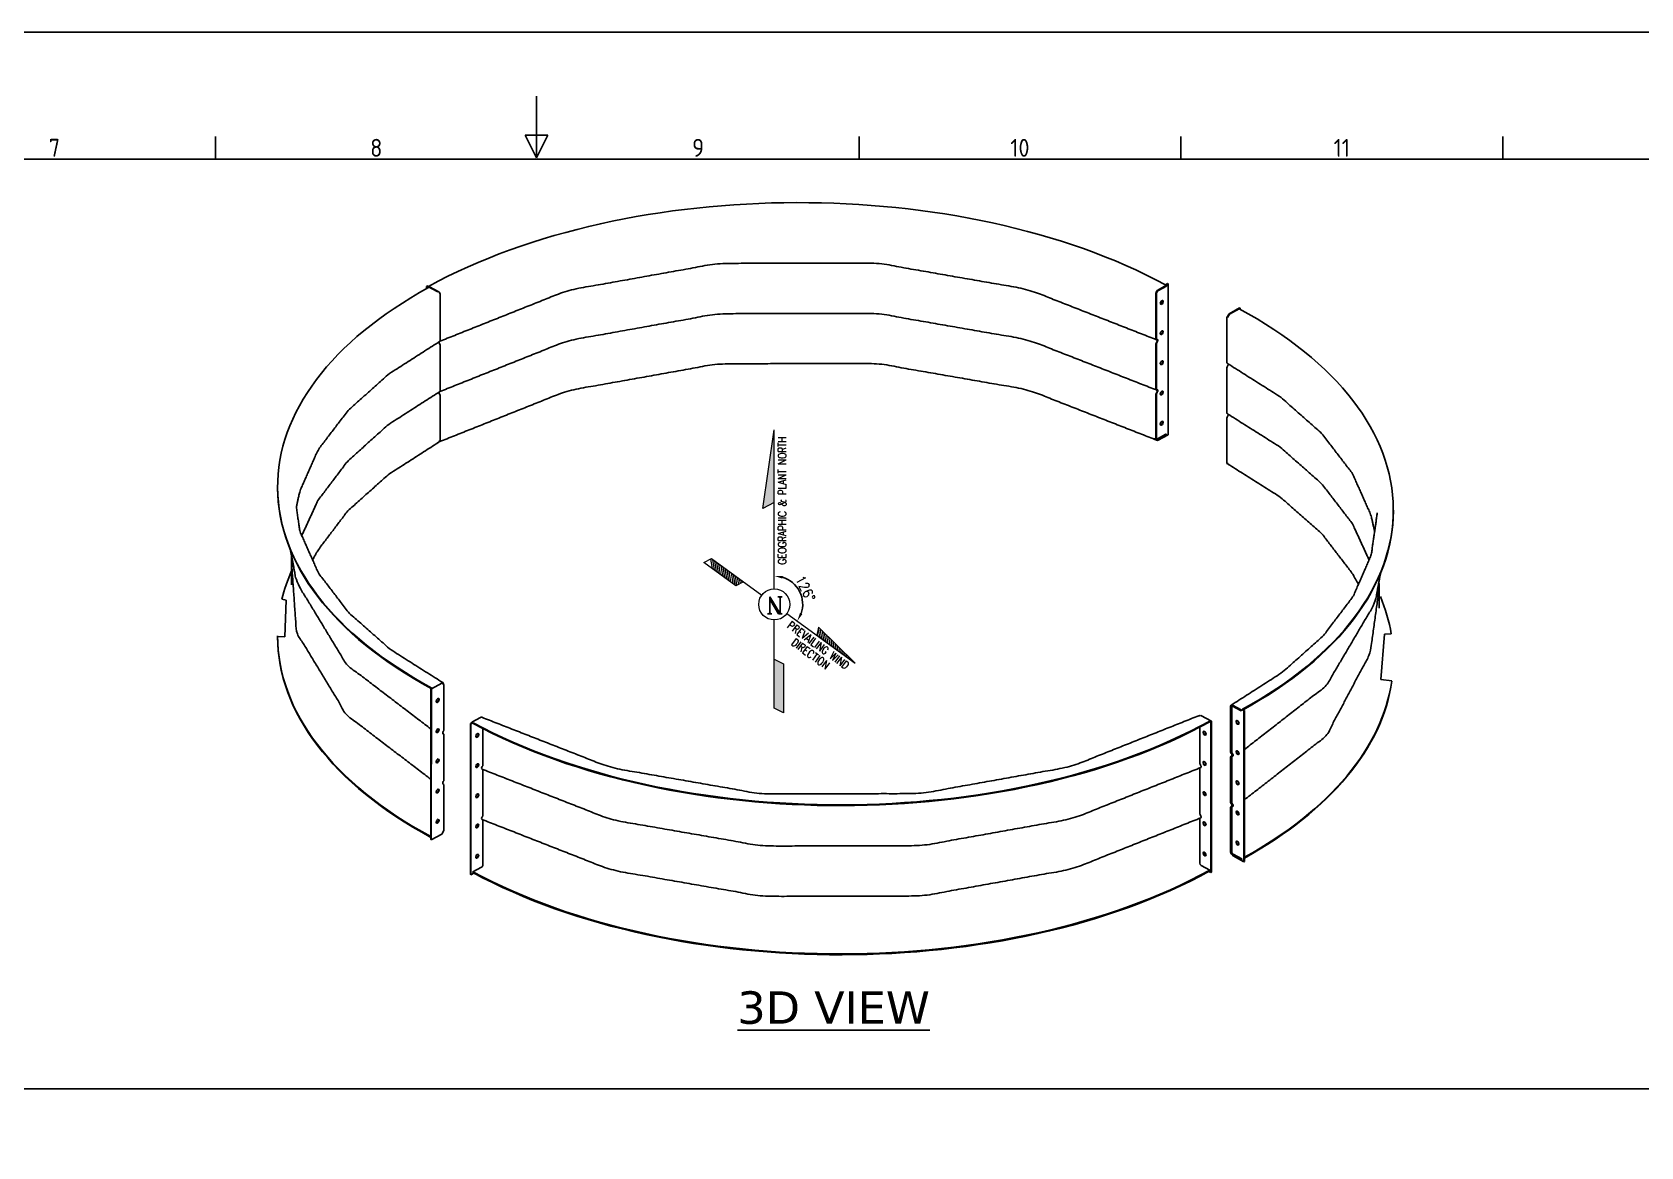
# Model space of a CAD drawing. Header units: inches. Extents: x 98758 to 118468, y 66787 to 119708.
# Drawn here: x 105490 to 109952, y 74148 to 77241 of the extents above; entities that cross this region are included whole.
import ezdxf
from ezdxf.enums import TextEntityAlignment as Align

# ---------------------------------------------------------------- set-up
doc = ezdxf.new("R2010")
doc.units = ezdxf.units.IN
doc.header["$MEASUREMENT"] = 0
for name, color, linetype in [('Border', 7, 'Continuous'), ('CADRE', 5, 'Continuous'), ('PV-772E5', 7, 'Continuous')]:
    doc.layers.add(name, color=color, linetype=linetype)
doc.styles.add('ISO Proportional', font='isocp.shx')
doc.styles.add('ROMANS', font='ROMANS.shx', dxfattribs={"width": 0.9})
doc.styles.add('ROMANT', font='romant', dxfattribs={"height": 400})
doc.styles.add('style1', font='verdana.ttf')
doc.dimstyles.new('4', dxfattribs={"dimtxt": 70, "dimasz": 60, "dimexe": 3, "dimexo": 5, "dimgap": 12, "dimtad": 1, "dimdec": 0, "dimdsep": 46, "dimtxsty": 'ROMANS', "dimcen": 2.5, "dimclrd": 6, "dimclre": 6, "dimclrt": 2, "dimadec": 0, "dimazin": 0, "dimtfac": 1, "dimtdec": 0, "dimtmove": 0, "dimatfit": 3, "dimfxl": 1, "dimarcsym": 0})

# ---------------------------------------------------------------- blocks, each defined once
blk = doc.blocks.new('KADR')
at = {"layer": 'CADRE', "color": 2}
for p, q in [((231953, 8141.6), (231953, 8408.4)), ((230560.4, 8136.1), (230560.4, 8233.3)), ((231953, 8141.6), (231904.4, 8238.9)), ((231904.4, 8238.9), (232001.7, 8238.9)), ((232001.7, 8238.9), (231953, 8141.6)), ((233351.2, 8136.1), (233351.2, 8233.3)), ((234746.5, 8136.1), (234746.5, 8233.3)), ((236141.9, 8136.1), (236141.9, 8233.3))]:
    blk.add_line(p, q, dxfattribs=at)
at = {"layer": 'CADRE', "color": 1}
blk.add_lwpolyline([(220145.5, -7651), (243248.6, -7651), (243248.6, 8686.2), (220145.5, 8686.2)], close=True, dxfattribs=at)
at = {"layer": 'CADRE'}
blk.add_lwpolyline([(220695.6, -7100.9), (242698.5, -7100.9), (242698.5, 8136.1), (220695.6, 8136.1)], close=True, dxfattribs=at)
at = {"layer": 'CADRE', "color": 2, "style": 'ISO Proportional'}
for s, height, p in [('7', 77.8, (229862.7, 8184.7)), ('8', 77.8, (231258.1, 8184.7)), ('9', 77.8, (232653.5, 8184.7)), ('10', 77.79, (234048.8, 8184.7)), ('11', 77.79, (235444.2, 8184.7))]:
    blk.add_text(s, height=height, dxfattribs=at).set_placement(p, align=Align.MIDDLE)
blk = doc.blocks.new('*D39')
at = {"color": 6, "lineweight": -2, "transparency": 16777216}
blk.add_arc((95947, 101747), 204, 340.9364, 73.0668, dxfattribs=at)
at = {"color": 6, "transparency": 16777216}
for points in [[(96005, 101932), (96008, 101952), (95947, 101951)], [(96148, 101676), (96131, 101685), (96112, 101627)]]:
    blk.add_solid(points, dxfattribs=at)
at = {"layer": 'Defpoints', "color": 0, "transparency": 16777216}
for p in [(95947, 103003), (95947, 101859), (96149, 101768), (96037, 101681), (96529, 101324)]:
    blk.add_point(p, dxfattribs=at)
at = {"color": 2, "transparency": 16777216, "insert": (96170, 101861), "char_height": 70, "attachment_point": 5, "rotation": 297.0016, "style": 'ROMANS'}
blk.add_mtext('126°', dxfattribs=at)
blk = doc.blocks.new('RGER')
at = {"layer": 'Border'}
for points in [[(95946.8, 103003), (95863.6, 102435.4), (95947.1, 102479.5)], [(96013.6, 101318.5), (95946.8, 101353.6), (95946.8, 101001.2), (96013.6, 100966.1)]]:
    blk.add_hatch(color=1, dxfattribs=at).paths.add_polyline_path(points)
at = {"layer": 'Border', "color": 1, "linetype": 'Continuous', "lineweight": 0}
for p, q in [((95863.6, 102435.4), (95946.8, 103003)), ((95946.6, 102479.5), (95863.1, 102435.4)), ((95946.8, 101353.6), (96013.6, 101318.5)), ((96013.6, 101318.5), (96013.6, 100966.1)), ((96013.6, 100966.1), (95946.8, 101001.2))]:
    blk.add_line(p, q, dxfattribs=at)
at = {"layer": 'Border', "color": 3, "linetype": 'Continuous', "lineweight": 0}
for p, q in [((95946.8, 101858.6), (95946.8, 103003)), ((95439.1, 102048.7), (95493.9, 102075.8)), ((95439.1, 102048.7), (95493.9, 102075.8)), ((95670.1, 101881), (95439.1, 102048.7)), ((95670.1, 101881), (95439.1, 102048.7)), ((95488.3, 102073), (95499, 102005.2)), ((95493.9, 102075.8), (95856.4, 101812.6)), ((95493.9, 102075.8), (95724.9, 101908)), ((95501.9, 102070), (95513.9, 101994.5)), ((95516.8, 102059.2), (95528.7, 101983.7)), ((95531.7, 102048.4), (95543.6, 101972.9)), ((95546.5, 102037.6), (95558.4, 101962.1)), ((95561.4, 102026.8), (95573.3, 101951.3)), ((95576.2, 102016), (95588.2, 101940.5)), ((95591.1, 102005.2), (95603, 101929.7)), ((95606, 101994.4), (95617.9, 101918.9)), ((95620.8, 101983.6), (95632.8, 101908.1)), ((95635.7, 101972.8), (95647.6, 101897.3)), ((95650.6, 101962), (95662.5, 101886.5)), ((95665.4, 101951.2), (95676, 101883.9)), ((95680.3, 101940.4), (95688.3, 101890)), ((95695.1, 101929.6), (95700.5, 101896)), ((95710, 101918.8), (95712.7, 101902)), ((95724.9, 101908), (95670.1, 101881)), ((95724.9, 101908), (95670.1, 101881)), ((95946.8, 101001.2), (95946.8, 101634.8)), ((96037.3, 101681.1), (96529.3, 101323.7)), ((96263.5, 101583.6), (96251.6, 101525.4)), ((96261.3, 101572.1), (96270.9, 101511.3)), ((96263.5, 101583.6), (96529.2, 101323.7)), ((96529.2, 101323.7), (96263.5, 101583.6)), ((96274.3, 101573.1), (96285.7, 101500.5)), ((96252.1, 101524.9), (96529.2, 101323.7)), ((96254, 101534.8), (96256, 101522.1)), ((96289.8, 101557.9), (96300.6, 101489.7)), ((96305.4, 101542.6), (96315.4, 101478.9)), ((96320.9, 101527.4), (96330.3, 101468.1)), ((96336.5, 101512.2), (96345.2, 101457.3)), ((96352.1, 101497), (96360, 101446.5)), ((96367.6, 101481.8), (96374.9, 101435.8)), ((96383.2, 101466.5), (96389.7, 101425)), ((96398.7, 101451.3), (96404.6, 101414.2)), ((95946.8, 101353.6), (96013.6, 101318.5)), ((96414.3, 101436.1), (96419.5, 101403.4)), ((96429.9, 101420.9), (96434.3, 101392.6)), ((96445.4, 101405.6), (96449.2, 101381.8)), ((96461, 101390.4), (96464.1, 101371)), ((96476.6, 101375.2), (96478.9, 101360.2)), ((96492.1, 101360), (96493.8, 101349.4)), ((96507.7, 101344.8), (96508.6, 101338.6)), ((96013.6, 101318.5), (96013.6, 100966.1)), ((96523.2, 101329.5), (96523.5, 101327.8)), ((96013.6, 100966.1), (95946.8, 101001.2))]:
    blk.add_line(p, q, dxfattribs=at)
blk.add_ellipse((95946.8, 101746.8), major_axis=(-79.1, -79.1), ratio=1, start_param=3.9269908, end_param=10.2101761, dxfattribs=at)
at = {"layer": 'Border', "color": 2, "style": 'ROMANS', "width": 0.8}
for s, height, rotation, p in [('GEOGRAPHIC & PLANT NORTH', 57.811, 90, (96003.9, 102494.2)), ('PREVAILING WIND', 57.811, 324, (96262.6, 101452.5)), ('DIRECTION', 57.81, 324, (96206.7, 101391.6))]:
    blk.add_text(s, height=height, rotation=rotation, dxfattribs=at).set_placement(p, align=Align.MIDDLE)
at = {"layer": 'Border', "color": 3, "linetype": 'Continuous', "lineweight": 0, "style": 'ROMANT'}
blk.add_text('N', height=123.2, rotation=180.03323, dxfattribs=at).set_placement((96014.3, 101801.7))
dim = blk.add_angular_dim_2l(base=(96149.5, 101768.1), line1=((95946.8, 101858.6), (95946.8, 103003)), line2=((96037.3, 101681.1), (96529.3, 101323.7)), dimstyle='4')
dim.commit()
dim.dimension.update_dxf_attribs({"geometry": '*D39', "text_midpoint": (96170.3, 101860.6)})

msp = doc.modelspace()

# ---------------------------------------------------------------- linework, layer by layer
for p, q in [((108811.4, 76458.9, 0), (108837.8, 76473.4, 0)), ((106194.2, 75665, 0), (106182.6, 75667.8, 0)), ((106190, 75563.5, 0), (106194.2, 75665, 0)), ((106170.3, 75564.3, 0), (106190, 75563.5, 0)), ((109231.1, 75444.4), (109241.1, 75570.8)), ((109241.1, 75570.8), (109259.9, 75571.5, 0)), ((109261.6, 75440.7, 0), (109231.1, 75444.4))]:
    msp.add_line(p, q)
at = {"color": 2}
msp.add_line((110596.8, 74309), (99685.4, 74309), dxfattribs=at)
at = {"layer": 'PV-772E5', "extrusion": (0.000213078, 0.83933, 0.543622)}
for p, q in [((106586.4, 76537.3, 0), (106584.9, 76536.5, 0)), ((106586.4, 76537.3, 0), (106589.3, 76535.7, 0)), ((108636.5, 76538.6, 0), (108612.6, 76525.5, 0)), ((108639.4, 76543.4, 0), (108633.5, 76540.2, 0)), ((108640.9, 76542.6, 0), (108635, 76539.4, 0)), ((108636.5, 76536.4, 0), (108636.5, 76538.6, 0)), ((108639.4, 76543.4, 0), (108640.9, 76542.6, 0)), ((108640.8, 76123.8, 0), (108640.9, 76542.6, 0)), ((106583.4, 76535.7, 0), (106584.9, 76536.5, 0)), ((106583.4, 76535.7, 0), (106589.3, 76532.5, 0)), ((106583.4, 76529.2, 0), (106583.4, 76535.7, 0)), ((106584.9, 76536.5, 0), (106590.8, 76533.3, 0)), ((106584.9, 76536.5, 0), (106614.5, 76520.5, 0)), ((106592.2, 76534.1, 0), (106616.3, 76521.1, 0)), ((106616, 76521.3, 0), (106614.5, 76520.5, 0)), ((106616.4, 76521.1, 0), (106616, 76521.3, 0)), ((106616, 76521.3, 0), (106616, 76521.2, 0)), ((106621.8, 76511.7, 0), (106621.7, 76385.8, 0)), ((106621.8, 76511.3, 0), (106621.8, 76511.7, 0)), ((106621.8, 76511.4, 0), (106621.8, 76511.3, 0)), ((106621.8, 76511.3, 0), (106621.8, 76511.3, 0)), ((108607.2, 76516.1, 0), (108607.2, 76390.2, 0)), ((108609, 76391.3, 0), (108609.1, 76517.2, 0)), ((108612.6, 76523.3, 0), (108636.5, 76536.4, 0)), ((108804.2, 76449.7, 0), (108804.1, 76324.2, 0)), ((108809.9, 76459.7, 0), (108804.2, 76449.7, 0)), ((108805.7, 76448.9, 0), (108804.2, 76449.7, 0)), ((108811.4, 76458.9, 0), (108805.7, 76448.9, 0)), ((108839.3, 76475.8, 0), (108809.9, 76459.7, 0)), ((108811.4, 76458.9, 0), (108809.9, 76459.7, 0)), ((108840.8, 76475, 0), (108837.8, 76473.4, 0)), ((108840.8, 76475, 0), (108839.3, 76475.8, 0)), ((108840.8, 76471.8, 0), (108840.8, 76475, 0)), ((106620.6, 76383.4, 0), (106620.6, 76383.3, 0)), ((106621.7, 76371.3, 0), (106621.7, 76246.2, 0)), ((108607.2, 76375.7, 0), (108607.1, 76250.6, 0)), ((108609, 76251.7, 0), (108609, 76376.7, 0)), ((108806.8, 76320.9, 0), (108805.3, 76321.7, 0)), ((108804.1, 76309.7, 0), (108804.1, 76184.6, 0)), ((106620.6, 76243.8, 0), (106620.6, 76243.7, 0)), ((106621.7, 76231.7, 0), (106621.7, 76108.6, 0)), ((108607.1, 76236.1, 0), (108607.1, 76113, 0)), ((108609, 76114, 0), (108609, 76237.1, 0)), ((108806.7, 76181.3, 0), (108805.3, 76182.1, 0)), ((108804.1, 76170.1, 0), (108804.1, 76044.6, 0)), ((106613, 76100.9, 0), (106612.9, 76100.9, 0)), ((106613, 76100.9, 0), (106614.4, 76101.7, 0)), ((106613.8, 76101.4, 0), (106613, 76100.9, 0)), ((106615.9, 76102.5, 0), (106614.4, 76101.7, 0)), ((106615.4, 76102.3, 0), (106614.4, 76101.7, 0)), ((106615.4, 76102.3, 0), (106614.4, 76101.7, 0)), ((106616.9, 76103.2, 0), (106615.9, 76102.5, 0)), ((106618.8, 76104.6, 0), (106618, 76104.1, 0)), ((106618.8, 76106.7, 0), (106618.8, 76104.6, 0)), ((106618.8, 76104.6, 0), (106620.2, 76105.4, 0)), ((106620.2, 76105.4, 0), (106619.5, 76104.9, 0)), ((106620.2, 76105.4, 0), (106619.5, 76104.9, 0)), ((106620.2, 76107.7, 0), (106620.2, 76105.4, 0)), ((106620.2, 76107.7, 0), (106620.2, 76105.4, 0)), ((106621.7, 76106.2, 0), (106620.2, 76105.4, 0)), ((106621.7, 76106.2, 0), (106620.9, 76105.7, 0)), ((106620.9, 76105.7, 0), (106620.9, 76105.7, 0)), ((106621.7, 76108.6, 0), (106621.7, 76106.2, 0)), ((108604.2, 76114.3, 0), (108604.2, 76112.2, 0)), ((108604.2, 76112.2, 0), (108604.9, 76111.7, 0)), ((108604.2, 76112.2, 0), (108605.6, 76111.4, 0)), ((108605.6, 76113.6, 0), (108605.6, 76111.4, 0)), ((108605.6, 76111.4, 0), (108606.4, 76110.9, 0)), ((108608.6, 76109.4, 0), (108609.9, 76108.5, 0)), ((108609.4, 76109, 0), (108611.4, 76107.7, 0)), ((108609.9, 76108.5, 0), (108611.4, 76107.7, 0)), ((108611, 76112.5, 0), (108634.9, 76125.6, 0)), ((108611.4, 76107.7, 0), (108640.8, 76123.8, 0)), ((108636.4, 76124.8, 0), (108612.5, 76111.8, 0)), ((108612.5, 76109.5, 0), (108636.4, 76122.6, 0)), ((108636.4, 76122.6, 0), (108636.4, 76124.8, 0)), ((108805.5, 76046.2, 0), (108805.5, 76043.8, 0)), ((108804.1, 76044.6, 0), (108806.5, 76043, 0)), ((108805.5, 76043.8, 0), (108804.1, 76044.6, 0)), ((108805.5, 76043.8, 0), (108806.3, 76043.3, 0)), ((108808.5, 76041.7, 0), (108809.8, 76040.9, 0)), ((108811.3, 76040.1, 0), (108809.8, 76040.9, 0)), ((108810, 76040.9, 0), (108811.3, 76040.1, 0)), ((108811.3, 76040.1, 0), (108811.4, 76040.2, 0)), ((106170.5, 75977.2, 0), (106170.5, 75979.5, 0)), ((109265.7, 75912.9, 0), (109265.7, 75915.1, 0)), ((106209.3, 75707.5, 0), (106209.3, 75786.1, 0)), ((109226.7, 75643.2, 0), (109226.8, 75710.8, 0)), ((106170.3, 75563.5, 0), (106170.3, 75565.7, 0)), ((106595.4, 75419.6, 0), (106598.3, 75421.2, 0)), ((106596.9, 75418.8, 0), (106626.3, 75434.9, 0)), ((106625.1, 75435.9, 0), (106624.8, 75435.7, 0)), ((106624.8, 75435.7, 0), (106626.3, 75434.9, 0)), ((106626.3, 75434.9, 0), (106632, 75431.2, 0)), ((106630.5, 75432.2, 0), (106630.5, 75432.4, 0)), ((106632, 75431.2, 0), (106632, 75305.7, 0)), ((106595.3, 75000.8, 0), (106595.4, 75419.6, 0)), ((106595.4, 75419.6, 0), (106596.9, 75418.8, 0)), ((106596.8, 75000, 0), (106596.9, 75418.8, 0)), ((106709.6, 75326.6, 0), (106733.5, 75339.7, 0)), ((108729.7, 75344.1, 0), (108730.1, 75343.9, 0)), ((108730.1, 75343.9, 0), (108731.6, 75344.8, 0)), ((108761.2, 75328.8, 0), (108731.6, 75344.8, 0)), ((108814.4, 75370, 0), (108814.4, 75244.1, 0)), ((108816.3, 75243.1, 0), (108816.3, 75369, 0)), ((108817.7, 75369.8, 0), (108817.7, 75243.8, 0)), ((108843.9, 75360.5, 0), (108819.8, 75373.5, 0)), ((108819.8, 75371.3, 0), (108843.9, 75358.3, 0)), ((108843.9, 75358.3, 0), (108843.9, 75360.5, 0)), ((108851.3, 75358.1, 0), (108845.4, 75361.3, 0)), ((108845.4, 75361.3, 0), (108845.4, 75359.1, 0)), ((108852.7, 75358.9, 0), (108846.8, 75362.1, 0)), ((108851.2, 74939.3, 0), (108851.3, 75358.1, 0)), ((108852.7, 75358.9, 0), (108851.3, 75358.1, 0)), ((108852.6, 74940.1, 0), (108852.7, 75358.9, 0)), ((106629.3, 75294.5, 0), (106630.8, 75293.7, 0)), ((106632, 75291.2, 0), (106631.9, 75166.1, 0)), ((106705.1, 74903.8, 0), (106705.2, 75322.6, 0)), ((106705.2, 75322.6, 0), (106711.1, 75325.8, 0)), ((106706.7, 75321.8, 0), (106705.2, 75322.6, 0)), ((106706.6, 74903, 0), (106706.7, 75321.8, 0)), ((106706.7, 75321.8, 0), (106712.5, 75325, 0)), ((106709.6, 75325, 0), (106709.6, 75326.6, 0)), ((106712.5, 75325, 0), (106712.5, 75322.8, 0)), ((106739.9, 75308.4, 0), (106739.9, 75207.7, 0)), ((108729.1, 75212.1, 0), (108729.1, 75312.6, 0)), ((108756.8, 75327.3, 0), (108756.8, 75329.6, 0)), ((108759.7, 75328, 0), (108756.8, 75329.6, 0)), ((108759.6, 74909.2, 0), (108759.7, 75328, 0)), ((108759.7, 75328, 0), (108761.2, 75328.8, 0)), ((108761.1, 74910, 0), (108761.2, 75328.8, 0)), ((108814.4, 75229.6, 0), (108814.3, 75104.5, 0)), ((108816.2, 75103.5, 0), (108816.3, 75228.5, 0)), ((108817.7, 75229.3, 0), (108817.7, 75104.2, 0)), ((106629.3, 75154.9, 0), (106630.8, 75154.1, 0)), ((106739.9, 75193.2, 0), (106739.9, 75068.1, 0)), ((108729.1, 75072.5, 0), (108729.1, 75197.6, 0)), ((106631.9, 75151.6, 0), (106631.9, 75026.1, 0)), ((108814.3, 75090, 0), (108814.3, 74966.8, 0)), ((108816.2, 74965.8, 0), (108816.2, 75088.9, 0)), ((108817.7, 75089.7, 0), (108817.6, 74966.6, 0)), ((106631.9, 75026.1, 0), (106626.2, 75016.1, 0)), ((106739.9, 75053.6, 0), (106739.8, 74930.5, 0)), ((108729, 74934.9, 0), (108729.1, 75058, 0)), ((106595.3, 75000.8, 0), (106596.8, 75000, 0)), ((106626.2, 75016.1, 0), (106596.8, 75000, 0)), ((108843.8, 74946.7, 0), (108819.7, 74959.7, 0)), ((108819.7, 74957.5, 0), (108843.8, 74944.5, 0)), ((108820.5, 74957.1, 0), (108821.5, 74955.3, 0)), ((108821.2, 74960.5, 0), (108845.3, 74947.5, 0)), ((108821.5, 74955.3, 0), (108851.2, 74939.3, 0)), ((108843.8, 74944.5, 0), (108843.8, 74946.7, 0)), ((108845.3, 74947.5, 0), (108845.3, 74945.3, 0)), ((108852.6, 74940.1, 0), (108851.2, 74939.3, 0)), ((106706.6, 74903, 0), (106705.1, 74903.8, 0)), ((106715, 74907.7, 0), (106706.6, 74903, 0)), ((106736.3, 74924.4, 0), (106712.4, 74911.3, 0)), ((106712.4, 74911.3, 0), (106712.4, 74909, 0)), ((108756.7, 74915.8, 0), (108732.6, 74928.8, 0)), ((108754.1, 74912.2, 0), (108759.6, 74909.2, 0)), ((108756.7, 74913.6, 0), (108756.7, 74915.8, 0)), ((108759.6, 74909.2, 0), (108761.1, 74910, 0))]:
    msp.add_line(p, q, dxfattribs=at)
at = {"layer": 'PV-772E5'}
for centre, major_axis, ratio, start_param, end_param in [((107615.9, 75982.3, 0), (1445.5, -0.4, 0), 0.543622, 0.789944, 2.36074), ((107618.9, 75980.7, 0), (1445.5, -0.4, 0), 0.543622, 0.789944, 0.79136), ((107615.9, 75979.1, 0), (1445.5, -0.4, 0), 0.543622, 2.36074, 3.931537), ((107618.9, 75980.7, 0), (1445.5, -0.4, 0), 0.543622, 2.36074, 2.362156), ((106616.3, 76514.7, 0), (-3.68, 6.71), 0.596188, 3.968548, 5.539344), ((106616.4, 76514.7, 0), (3.68, -6.71), 0.596188, 0.826955, 2.397751), ((108612.6, 76519.1, 0), (3.63, 6.73), 0.590792, 0.739313, 2.310109), ((108612.6, 76519.1, 0), (-2.37, -4.39), 0.590792, 3.880905, 5.451702), ((108621.8, 76491.9, 0), (-2.76, -5.12), 0.590792, 0.246353, 2.310109), ((108621.8, 76491.9, 0), (-2.76, -5.12), 0.590792, 2.310109, 2.89524), ((107820.2, 75915.5, 0), (-1445.5, 0.4, 0), 0.543622, 2.36074, 3.931537), ((108621.8, 76408.1, 0), (-2.76, -5.12), 0.590792, 0.246353, 2.310109), ((108621.8, 76408.1, 0), (-2.76, -5.12), 0.590792, 2.310109, 2.89524), ((106621.7, 76378.6, 0), (2.4, -4.38), 0.596188, 3.454898, 5.015745), ((106618.2, 76373.2, 0), (-2.4, 4.38), 0.596188, 3.968548, 5.015745), ((106618.2, 76387.7, 0), (-2.4, 4.38), 0.596188, 3.141593, 3.968548), ((108610.7, 76392.1, 0), (2.37, 4.39), 0.590792, 2.310109, 3.357307), ((108610.7, 76377.6, 0), (2.37, 4.39), 0.590792, 1.262911, 2.310109), ((108607.2, 76383, 0), (-2.37, -4.39), 0.590792, 1.262911, 3.357307), ((108612.6, 76393.2, 0), (-2.37, -4.39), 0.590792, 5.451702, 6.498899), ((108612.6, 76378.7, 0), (-2.37, -4.39), 0.590792, 4.404504, 5.451702), ((108609, 76384, 0), (2.37, 4.39), 0.590792, 4.404504, 6.498899), ((108621.7, 76324.4, 0), (-2.76, -5.12), 0.590792, 0.246353, 2.310109), ((108621.7, 76324.4, 0), (-2.76, -5.12), 0.590792, 2.310109, 2.89524), ((108807.7, 76326.1, 0), (-2.37, -4.39), 0.590792, 5.451702, 6.283185), ((108807.7, 76311.6, 0), (-2.37, -4.39), 0.590792, 4.404504, 5.451702), ((108804.1, 76316.9, 0), (-2.37, -4.39), 0.590792, 1.262911, 2.835875), ((106621.7, 76239, 0), (2.4, -4.38), 0.596188, 3.454898, 5.015745), ((106618.2, 76233.6, 0), (-2.4, 4.38), 0.596188, 3.968548, 5.015745), ((106618.2, 76248.1, 0), (-2.4, 4.38), 0.596188, 3.141593, 3.968548), ((108610.6, 76252.6, 0), (2.37, 4.39), 0.590792, 2.310109, 3.357307), ((108610.6, 76238, 0), (2.37, 4.39), 0.590792, 1.262911, 2.310109), ((108607.1, 76243.4, 0), (-2.37, -4.39), 0.590792, 1.262911, 3.357307), ((108612.5, 76253.6, 0), (-2.37, -4.39), 0.590792, 5.451702, 6.498899), ((108612.5, 76239.1, 0), (-2.37, -4.39), 0.590792, 4.404504, 5.451702), ((108609, 76244.4, 0), (2.37, 4.39), 0.590792, 4.404504, 6.498899), ((108621.7, 76240.6, 0), (-2.76, -5.12), 0.590792, 0.246353, 2.310109), ((108621.7, 76240.6, 0), (-2.76, -5.12), 0.590792, 2.310109, 2.89524), ((108807.6, 76186.5, 0), (-2.37, -4.39), 0.590792, 5.451702, 6.283185), ((108804.1, 76177.3, 0), (-2.37, -4.39), 0.590792, 1.262911, 2.835875), ((108621.7, 76156.8, 0), (-2.76, -5.12), 0.590792, 0.246353, 2.310109), ((108621.7, 76156.8, 0), (-2.76, -5.12), 0.590792, 2.310109, 2.89524), ((108807.6, 76172, 0), (-2.37, -4.39), 0.590792, 4.404504, 5.451702), ((106616.2, 76111.5, 0), (-3.68, 6.71), 0.596188, 3.141593, 3.435097), ((106616.3, 76111.5, 0), (3.68, -6.71), 0.596188, 6.28031, 6.576689), ((108612.5, 76115.9, 0), (3.63, 6.73), 0.590792, 2.310109, 3.880905), ((108612.5, 76115.9, 0), (-2.37, -4.39), 0.590792, 5.451702, 7.022498), ((107618.8, 75566.9, 0), (1445.5, -0.4, 0), 0.543622, 0.789944, 0.79136), ((108810.9, 76049.1, 0), (-3.63, -6.73), 0.590792, 5.451702, 5.985153), ((108810.9, 76049.1, 0), (-3.63, -6.73), 0.590792, 5.985153, 6.283185), ((107615.9, 75976.9, 0), (1445.5, -0.4, 0), 0.543622, 3.141593, 3.929536), ((107820.2, 75913.2, 0), (-1445.5, 0.4, 0), 0.543622, 2.362759, 3.141593), ((107615.8, 75565.3, 0), (1445.5, -0.4, 0), 0.543622, 2.909016, 3.011335), ((107820.1, 75501.7, 0), (-1445.5, 0.4, 0), 0.543622, 3.23099, 3.364453), ((107615.8, 75565.3, 0), (1445.5, -0.4, 0), 0.543622, 3.141593, 3.92866), ((107615.8, 75563.1, 0), (1445.5, -0.4, 0), 0.543622, 3.141593, 3.92866), ((106625.1, 75429.5, 0), (-3.63, -6.73), 0.590792, 2.310109, 3.880905), ((107820.1, 75501.7, 0), (-1445.5, 0.4, 0), 0.543622, 2.366563, 3.064354), ((107820.1, 75499.5, 0), (-1445.5, 0.4, 0), 0.543622, 2.366563, 3.067157), ((106613, 75387.3, 0), (-2.76, -5.12), 0.590792, 0.246353, 2.89524), ((106733.5, 75333.3, 0), (3.63, 6.73), 0.590792, 0, 0.739313), ((108729.7, 75337.7, 0), (3.68, -6.71), 0.596188, 2.397751, 3.141593), ((108819.8, 75367.1, 0), (-3.68, 6.71), 0.596188, 5.539344, 7.11014), ((108819.8, 75367.1, 0), (2.4, -4.38), 0.596188, 2.397751, 3.968548), ((107817.3, 75913.9, 0), (-1445.5, 0.4, 0), 0.543622, 2.36074, 2.362156), ((107817.3, 75911.6, 0), (-1445.5, 0.4, 0), 0.543622, 2.36074, 2.362156), ((106613, 75303.6, 0), (-2.76, -5.12), 0.590792, 0.246353, 2.89524), ((106632, 75298.4, 0), (-2.37, -4.39), 0.590792, 4.404504, 6.498899), ((106628.4, 75303.8, 0), (-2.37, -4.39), 0.590792, 1.262911, 2.310109), ((106628.4, 75289.3, 0), (2.37, 4.39), 0.590792, 5.451702, 6.498899), ((107727.2, 75884.5, 0), (-1445.5, 0.4, 0), 0.543622, 0.789944, 0.79136), ((107730.1, 75882.9, 0), (-1445.5, 0.4, 0), 0.543622, 0.789944, 2.36074), ((107730.1, 75880.7, 0), (-1445.5, 0.4, 0), 0.543622, 0.789944, 2.36074), ((106722.8, 75290.4, 0), (2.76, 5.12), 0.590792, 3.387946, 6.036832), ((108743.4, 75296.5, 0), (-2.8, 5.1), 0.596188, 0.24285, 2.898743), ((108835, 75326.6, 0), (2.8, -5.1), 0.596188, 3.384442, 6.040336), ((108817.9, 75242.2, 0), (-2.4, 4.38), 0.596188, 0.826955, 1.874153), ((108819.8, 75241.1, 0), (2.4, -4.38), 0.596188, 3.968548, 5.015745), ((108835, 75242.8, 0), (2.8, -5.1), 0.596188, 3.384442, 6.040336), ((106612.9, 75219.8, 0), (-2.76, -5.12), 0.590792, 0.246353, 2.89524), ((106722.8, 75206.6, 0), (2.76, 5.12), 0.590792, 3.387946, 6.036832), ((106739.9, 75200.5, 0), (-2.37, -4.39), 0.590792, 4.404504, 6.283185), ((106736.4, 75205.8, 0), (2.37, 4.39), 0.590792, 4.404504, 5.451702), ((108732.6, 75210.2, 0), (2.4, -4.38), 0.596188, 3.968548, 5.015745), ((108732.6, 75195.7, 0), (2.4, -4.38), 0.596188, 3.452512, 3.968548), ((108729.1, 75204.9, 0), (-2.4, 4.38), 0.596188, 3.141593, 5.015745), ((108743.4, 75212.7, 0), (-2.8, 5.1), 0.596188, 0.24285, 2.898743), ((108817.9, 75227.7, 0), (-2.4, 4.38), 0.596188, 6.062943, 7.11014), ((108814.4, 75236.8, 0), (2.4, -4.38), 0.596188, 6.062943, 8.157338), ((108819.8, 75226.6, 0), (2.4, -4.38), 0.596188, 2.92135, 3.968548), ((108816.3, 75235.8, 0), (-2.4, 4.38), 0.596188, 2.92135, 5.015745), ((106631.9, 75158.8, 0), (-2.37, -4.39), 0.590792, 4.404504, 6.498899), ((106628.4, 75164.2, 0), (-2.37, -4.39), 0.590792, 1.262911, 2.310109), ((106628.4, 75149.7, 0), (2.37, 4.39), 0.590792, 5.451702, 6.498899), ((106736.4, 75191.3, 0), (2.37, 4.39), 0.590792, 5.451702, 5.978647), ((108834.9, 75159.1, 0), (2.8, -5.1), 0.596188, 3.384442, 6.040336), ((106612.9, 75136.1, 0), (-2.76, -5.12), 0.590792, 0.246353, 2.89524), ((106722.8, 75122.9, 0), (2.76, 5.12), 0.590792, 3.387946, 6.036832), ((108743.4, 75128.9, 0), (-2.8, 5.1), 0.596188, 0.24285, 2.898743), ((106736.4, 75066.2, 0), (2.37, 4.39), 0.590792, 4.404504, 5.451702), ((108732.6, 75070.6, 0), (2.4, -4.38), 0.596188, 3.968548, 5.015745), ((108729.1, 75065.3, 0), (-2.4, 4.38), 0.596188, 3.141593, 5.015745), ((108817.9, 75102.6, 0), (-2.4, 4.38), 0.596188, 0.826955, 1.874153), ((108817.9, 75088.1, 0), (-2.4, 4.38), 0.596188, 6.062943, 7.11014), ((108814.3, 75097.2, 0), (2.4, -4.38), 0.596188, 6.062943, 8.157338), ((108819.8, 75101.5, 0), (2.4, -4.38), 0.596188, 3.968548, 5.015745), ((108819.8, 75087, 0), (2.4, -4.38), 0.596188, 2.92135, 3.968548), ((108816.2, 75096.2, 0), (-2.4, 4.38), 0.596188, 2.92135, 5.015745), ((108834.9, 75075.3, 0), (2.8, -5.1), 0.596188, 3.384442, 6.040336), ((106612.9, 75052.3, 0), (-2.76, -5.12), 0.590792, 0.246353, 2.89524), ((106722.7, 75039.1, 0), (2.76, 5.12), 0.590792, 3.387946, 6.036832), ((106739.9, 75060.9, 0), (-2.37, -4.39), 0.590792, 4.404504, 6.283185), ((106736.4, 75051.7, 0), (2.37, 4.39), 0.590792, 5.451702, 5.978647), ((108732.6, 75056.1, 0), (2.4, -4.38), 0.596188, 3.452512, 3.968548), ((108743.4, 75045.2, 0), (-2.8, 5.1), 0.596188, 0.24285, 2.898743), ((108834.9, 74991.6, 0), (2.8, -5.1), 0.596188, 3.384442, 6.040336), ((106722.7, 74955.4, 0), (2.76, 5.12), 0.590792, 3.387946, 6.036832), ((106736.3, 74928.6, 0), (2.37, 4.39), 0.590792, 3.880905, 5.451702), ((108732.6, 74933, 0), (2.4, -4.38), 0.596188, 3.968548, 5.539344), ((108743.4, 74961.4, 0), (-2.8, 5.1), 0.596188, 0.24285, 2.898743), ((108819.7, 74963.9, 0), (-3.68, 6.71), 0.596188, 0.826955, 2.397751), ((108819.7, 74963.9, 0), (2.4, -4.38), 0.596188, 3.968548, 5.539344), ((107817.2, 75500.1, 0), (-1445.5, 0.4, 0), 0.543622, 2.36074, 2.362156), ((107817.2, 75497.9, 0), (-1445.5, 0.4, 0), 0.543622, 2.36074, 2.362156), ((107730, 75469.2, 0), (-1445.5, 0.4, 0), 0.543622, 0.789944, 2.36074), ((107730, 75466.9, 0), (-1445.5, 0.4, 0), 0.543622, 0.789944, 2.36074)]:
    msp.add_ellipse(centre, major_axis=major_axis, ratio=ratio, start_param=start_param, end_param=end_param, dxfattribs=at)
for centre, major_axis, ratio in [((108623.3, 76491.1, 0), (2.76, 5.12), 0.590792), ((108623.2, 76407.3, 0), (2.76, 5.12), 0.590792), ((108623.2, 76323.6, 0), (2.76, 5.12), 0.590792), ((108623.2, 76239.8, 0), (2.76, 5.12), 0.590792), ((108623.2, 76156, 0), (2.76, 5.12), 0.590792), ((106614.5, 75386.6, 0), (2.76, 5.12), 0.590792), ((108833.5, 75325.8, 0), (-2.8, 5.1), 0.596188), ((106614.4, 75302.8, 0), (2.76, 5.12), 0.590792), ((106724.3, 75289.6, 0), (-2.76, -5.12), 0.590792), ((108742, 75295.7, 0), (2.8, -5.1), 0.596188), ((108833.5, 75242, 0), (-2.8, 5.1), 0.596188), ((106614.4, 75219, 0), (2.76, 5.12), 0.590792), ((106724.3, 75205.8, 0), (-2.76, -5.12), 0.590792), ((108742, 75211.9, 0), (2.8, -5.1), 0.596188), ((108833.5, 75158.3, 0), (-2.8, 5.1), 0.596188), ((106614.4, 75135.3, 0), (2.76, 5.12), 0.590792), ((106724.2, 75122.1, 0), (-2.76, -5.12), 0.590792), ((108741.9, 75128.1, 0), (2.8, -5.1), 0.596188), ((108833.5, 75074.5, 0), (-2.8, 5.1), 0.596188), ((106614.4, 75051.5, 0), (2.76, 5.12), 0.590792), ((106724.2, 75038.3, 0), (-2.76, -5.12), 0.590792), ((108741.9, 75044.4, 0), (2.8, -5.1), 0.596188), ((108833.4, 74990.8, 0), (-2.8, 5.1), 0.596188), ((106724.2, 74954.6, 0), (-2.76, -5.12), 0.590792), ((108741.9, 74960.6, 0), (2.8, -5.1), 0.596188)]:
    msp.add_ellipse(centre, major_axis=major_axis, ratio=ratio, dxfattribs=at)
for points, degree in [([(108608.3, 76387.8, 0), (108251.6, 76527.4, 0), (107832.7, 76600.4, 0), (107392.7, 76599.4, 0), (106975, 76524.6, 0), (106620.6, 76383.4, 0)], 1), ([(108608.3, 76248.2, 0), (108251.6, 76387.8, 0), (107832.7, 76460.8, 0), (107392.7, 76459.8, 0), (106975, 76385, 0), (106620.6, 76243.8, 0)], 1), ([(108611.4, 76388.4, 0), (108611.1, 76388.5, 0), (108610.8, 76388.7, 0), (108610.5, 76388.9, 0), (108610.2, 76389, 0), (108610, 76389.2, 0)], 1), ([(108608.9, 76109.2, 0), (108252, 76248.9, 0), (107832.8, 76321.9, 0), (107392.5, 76320.9, 0), (106974.5, 76246.1, 0), (106619.9, 76104.8, 0)], 1), ([(108611.4, 76248.8, 0), (108611.1, 76248.9, 0), (108610.8, 76249.1, 0), (108610.5, 76249.3, 0), (108610.2, 76249.4, 0), (108609.9, 76249.6, 0)], 1), ([(106618, 76104.1, 0), (106618.5, 76104.4, 0), (106619, 76104.7, 0), (106619.5, 76104.9, 0)], 3), ([(108604.9, 76111.7, 0), (108605.4, 76111.5, 0), (108605.9, 76111.2, 0), (108606.4, 76110.9, 0)], 3), ([(108816.2, 75373.8, 0), (108957.6, 75464.5, 0), (109071.1, 75565.8, 0), (109154, 75675.2, 0), (109204.3, 75789.9, 0), (109221.2, 75907.1, 0)], 1), ([(106737.1, 75340, 0), (107094, 75200.3, 0), (107513.2, 75127.3, 0), (107953.5, 75128.3, 0), (108371.5, 75203.2, 0), (108726.1, 75344.4, 0)], 1), ([(106610.5, 75299.2, 0), (106612.1, 75298.3, 0)], 1), ([(106628.9, 75294.7, 0), (106629.3, 75294.5, 0)], 1), ([(106737.5, 75196.1, 0), (107095.8, 75055.8, 0), (107515.8, 74982.7, 0), (107956.7, 74983.6, 0), (108375.5, 75058.7, 0), (108731.5, 75200.5, 0)], 1), ([(108815.5, 75232, 0), (108817.5, 75233.1, 0)], 1), ([(108818.7, 75231.4, 0), (108818.9, 75231.6, 0), (108819.2, 75231.7, 0), (108819.5, 75231.9, 0), (108819.8, 75232.1, 0), (108820.1, 75232.2, 0)], 1), ([(108833.1, 75239.4, 0), (108837.3, 75241.8, 0)], 1), ([(106628.9, 75155.1, 0), (106629.3, 75154.9, 0)], 1), ([(108815.5, 75092.4, 0), (108817.4, 75093.5, 0)], 1), ([(108818.6, 75091.8, 0), (108818.9, 75092, 0), (108819.2, 75092.1, 0), (108819.5, 75092.3, 0), (108819.8, 75092.5, 0), (108820.1, 75092.6, 0)], 1), ([(106737.5, 75056.5, 0), (107095.7, 74916.2, 0), (107515.8, 74843.1, 0), (107956.7, 74844, 0), (108375.5, 74919.1, 0), (108731.5, 75060.9, 0)], 1)]:
    msp.add_open_spline(points, degree=degree, dxfattribs=at)
for points, degree, knots in [([(106620.6, 76383.3, 0), (106479.1, 76292.6, 0), (106365.5, 76191.1, 0), (106282.4, 76081.5, 0), (106231.9, 75966.4, 0), (106222.4, 75923.5, 0)], 1, [1.5707963, 1.5707963, 1.7269668, 1.8831372, 2.0393076, 2.1954781, 2.2525951, 2.2525951]), ([(108609.6, 76389.3, 0), (108609.7, 76389.3, 0), (108609.7, 76389.3, 0), (108609.9, 76389.2, 0), (108609.9, 76389.2, 0), (108610, 76389.2, 0)], 3, [-5.4803684, -5.4803684, -5.4803684, -5.4803684, -4.9982489, -4.9982489, -4.717938, -4.717938, -4.717938, -4.717938]), ([(109213.8, 75855.7, 0), (109203.9, 75900.3, 0), (109152.2, 76016.6, 0), (109067.3, 76127.4, 0), (108951.2, 76229.7, 0), (108806.8, 76320.9, 0)], 1, [5.5919119, 5.5919119, 5.65123, 5.8092188, 5.9672077, 6.1251965, 6.2831853, 6.2831853]), ([(106620.6, 76243.7, 0), (106479.1, 76153, 0), (106365.4, 76051.5, 0), (106282.4, 75941.9, 0), (106237.5, 75844.1, 0)], 1, [1.5707963, 1.5707963, 1.7269668, 1.8831372, 2.0393076, 2.1723526, 2.1723526]), ([(108609.5, 76249.7, 0), (108609.6, 76249.7, 0), (108609.7, 76249.7, 0), (108609.8, 76249.6, 0), (108609.9, 76249.6, 0), (108609.9, 76249.6, 0)], 3, [-5.4803684, -5.4803684, -5.4803684, -5.4803684, -4.9982489, -4.9982489, -4.717938, -4.717938, -4.717938, -4.717938]), ([(109198.5, 75776.7, 0), (109152.2, 75877, 0), (109067.3, 75987.8, 0), (108951.2, 76090.1, 0), (108806.7, 76181.3, 0)], 1, [5.6727336, 5.6727336, 5.8092188, 5.9672077, 6.1251965, 6.2831853, 6.2831853]), ([(106619.9, 76104.8, 0), (106478.5, 76014.1, 0), (106365, 75912.7, 0), (106282.1, 75803.3, 0), (106267.4, 75776.7, 0)], 1, [1.5707963, 1.5707963, 1.7269668, 1.8831372, 2.0393076, 2.076072, 2.076072]), ([(106618.8, 76106.7, 0), (106618.8, 76106.6, 0), (106618.7, 76106.5, 0), (106618.7, 76106.2, 0), (106618.7, 76106, 0), (106618.6, 76105.6, 0), (106618.6, 76105.4, 0), (106618.5, 76105.1, 0), (106618.4, 76104.9, 0), (106618.3, 76104.6, 0), (106618.2, 76104.4, 0), (106618.1, 76104.2, 0), (106618.1, 76104.2, 0), (106618, 76104.1, 0)], 3, [27.609491, 27.609491, 27.609491, 27.609491, 28.101322, 28.101322, 28.952874, 28.952874, 29.804427, 29.804427, 30.655979, 30.655979, 31.507533, 31.507533, 31.870094, 31.870094, 31.870094, 31.870094]), ([(108606.4, 76110.9, 0), (108606.4, 76111, 0), (108606.3, 76111, 0), (108606.2, 76111.2, 0), (108606.1, 76111.4, 0), (108606, 76111.7, 0), (108605.9, 76111.8, 0), (108605.8, 76112.2, 0), (108605.8, 76112.4, 0), (108605.7, 76112.8, 0), (108605.7, 76113, 0), (108605.7, 76113.3, 0), (108605.7, 76113.5, 0), (108605.6, 76113.6, 0)], 3, [22.615106, 22.615106, 22.615106, 22.615106, 22.99196, 22.99196, 23.843513, 23.843513, 24.695066, 24.695066, 25.54662, 25.54662, 26.398173, 26.398173, 27.069765, 27.069765, 27.069765, 27.069765]), ([(108609.5, 76112.1, 0), (108609.6, 76112.1, 0), (108609.6, 76112.1, 0), (108609.8, 76112.1, 0), (108609.9, 76112.1, 0), (108610.1, 76112.2, 0), (108610.2, 76112.2, 0), (108610.5, 76112.3, 0), (108610.6, 76112.3, 0), (108610.8, 76112.4, 0), (108610.9, 76112.5, 0), (108611, 76112.5, 0)], 3, [24.07185, 24.07185, 24.07185, 24.07185, 24.435894, 24.435894, 24.991255, 24.991255, 25.546617, 25.546617, 26.101979, 26.101979, 26.657341, 26.657341, 26.657341, 26.657341]), ([(109168.8, 75709, 0), (109152.4, 75738.5, 0), (109067.7, 75849, 0), (108951.7, 75951.2, 0), (108807.3, 76042.4, 0)], 1, [5.7684949, 5.7684949, 5.8092188, 5.9672077, 6.1251965, 6.2831853, 6.2831853]), ([(106222.4, 75923.5, 0), (106232.2, 75856, 0), (106283.7, 75740.1, 0), (106368.4, 75629.6, 0), (106484.3, 75527.4, 0), (106628.8, 75436.2, 0)], 1, [2.4197485, 2.4197485, 2.5096373, 2.6676262, 2.825615, 2.9836038, 3.1415927, 3.1415927]), ([(106205.8, 75804.3, 0), (106222.9, 75715.4, 0), (106361.8, 75486.2, 0), (106595.4, 75307.7, 0)], 1, [2.3976145, 2.3976145, 2.5132741, 2.8274334, 3.1132943, 3.1132943]), ([(106209.3, 75765, 0), (106222.8, 75575.8, 0), (106361.8, 75346.6, 0), (106595.3, 75168.1, 0)], 1, [2.267889, 2.267889, 2.5132741, 2.8274334, 3.1132943, 3.1132943]), ([(108852.7, 75250.7, 0), (109079.9, 75428.1, 0), (109215.2, 75658, 0), (109230.2, 75740, 0)], 1, [4.7442509, 4.7442509, 5.0265482, 5.3407075, 5.4472752, 5.4472752]), ([(108852.7, 75111.1, 0), (109079.9, 75288.5, 0), (109201.6, 75518.4, 0), (109226.7, 75700.6, 0)], 1, [4.7442509, 4.7442509, 5.0265482, 5.3407075, 5.5770007, 5.5770007]), ([(108818.3, 75371.7, 0), (108818.2, 75371.6, 0), (108818.2, 75371.6, 0), (108818.1, 75371.4, 0), (108818, 75371.3, 0), (108818, 75371.1, 0), (108817.9, 75371, 0), (108817.9, 75370.8, 0), (108817.8, 75370.7, 0), (108817.8, 75370.4, 0), (108817.8, 75370.3, 0), (108817.7, 75370, 0), (108817.7, 75369.9, 0), (108817.7, 75369.8, 0)], 3, [14.671421, 14.671421, 14.671421, 14.671421, 14.994756, 14.994756, 15.550117, 15.550117, 16.105478, 16.105478, 16.660839, 16.660839, 17.2162, 17.2162, 17.77156, 17.77156, 17.77156, 17.77156]), ([(108817.7, 75243.8, 0), (108817.7, 75243.7, 0), (108817.7, 75243.6, 0), (108817.7, 75243.3, 0), (108817.7, 75243.1, 0), (108817.8, 75242.8, 0), (108817.8, 75242.7, 0), (108817.9, 75242.4, 0), (108817.9, 75242.2, 0), (108818, 75242, 0), (108818.1, 75241.8, 0), (108818.2, 75241.5, 0), (108818.2, 75241.3, 0), (108818.4, 75241, 0), (108818.4, 75240.9, 0), (108818.6, 75240.6, 0), (108818.7, 75240.5, 0), (108818.8, 75240.2, 0), (108818.9, 75240.1, 0), (108819.1, 75239.8, 0), (108819.2, 75239.6, 0), (108819.3, 75239.4, 0), (108819.4, 75239.3, 0), (108819.5, 75239.3, 0)], 3, [17.77156, 17.77156, 17.77156, 17.77156, 18.326921, 18.326921, 18.882282, 18.882282, 19.437643, 19.437643, 19.993004, 19.993004, 20.548365, 20.548365, 21.103726, 21.103726, 21.659087, 21.659087, 22.214448, 22.214448, 22.769809, 22.769809, 23.325171, 23.325171, 23.686309, 23.686309, 23.686309, 23.686309]), ([(108818.2, 75231.3, 0), (108818.2, 75231.2, 0), (108818.2, 75231.1, 0), (108818.1, 75231, 0), (108818, 75230.9, 0), (108817.9, 75230.7, 0), (108817.9, 75230.6, 0), (108817.8, 75230.4, 0), (108817.8, 75230.2, 0), (108817.7, 75230, 0), (108817.7, 75229.9, 0), (108817.7, 75229.6, 0), (108817.7, 75229.5, 0), (108817.7, 75229.3, 0)], 3, [14.625708, 14.625708, 14.625708, 14.625708, 14.994756, 14.994756, 15.550117, 15.550117, 16.105478, 16.105478, 16.660839, 16.660839, 17.2162, 17.2162, 17.77156, 17.77156, 17.77156, 17.77156]), ([(108819.5, 75239.3, 0), (108819.5, 75239.2, 0), (108819.6, 75239.1, 0), (108819.8, 75238.9, 0), (108819.9, 75238.7, 0), (108820, 75238.5, 0), (108820.1, 75238.3, 0), (108820.3, 75238.1, 0), (108820.4, 75237.9, 0), (108820.5, 75237.6, 0), (108820.6, 75237.5, 0), (108820.7, 75237.2, 0), (108820.8, 75237, 0), (108820.9, 75236.7, 0), (108820.9, 75236.6, 0), (108821, 75236.3, 0), (108821.1, 75236.1, 0), (108821.1, 75235.8, 0), (108821.2, 75235.7, 0), (108821.2, 75235.4, 0), (108821.2, 75235.2, 0), (108821.2, 75234.9, 0), (108821.2, 75234.8, 0), (108821.2, 75234.7, 0), (108821.2, 75234.6, 0), (108821.2, 75234.4, 0), (108821.2, 75234.2, 0), (108821.2, 75234, 0), (108821.2, 75233.8, 0), (108821.1, 75233.7, 0), (108821.1, 75233.4, 0), (108821, 75233.3, 0), (108820.9, 75233.1, 0), (108820.9, 75233, 0), (108820.8, 75232.8, 0), (108820.7, 75232.8, 0), (108820.6, 75232.6, 0), (108820.5, 75232.5, 0), (108820.4, 75232.4, 0), (108820.3, 75232.3, 0), (108820.2, 75232.3, 0), (108820.1, 75232.2, 0), (108820.1, 75232.2, 0)], 3, [-5.914748, -5.914748, -5.914748, -5.914748, -5.55361, -5.55361, -4.998249, -4.998249, -4.442887, -4.442887, -3.887526, -3.887526, -3.332165, -3.332165, -2.776804, -2.776804, -2.221443, -2.221443, -1.666082, -1.666082, -1.110722, -1.110722, -0.555361, -0.555361, 0, 0, 0, 0.555361, 0.555361, 1.110722, 1.110722, 1.666082, 1.666082, 2.221443, 2.221443, 2.776804, 2.776804, 3.332165, 3.332165, 3.887526, 3.887526, 4.442887, 4.442887, 4.683393, 4.683393, 4.683393, 4.683393]), ([(108817.7, 75104.2, 0), (108817.7, 75104.1, 0), (108817.7, 75104, 0), (108817.7, 75103.7, 0), (108817.7, 75103.5, 0), (108817.8, 75103.2, 0), (108817.8, 75103.1, 0), (108817.9, 75102.8, 0), (108817.9, 75102.6, 0), (108818, 75102.4, 0), (108818, 75102.2, 0), (108818.1, 75101.9, 0), (108818.2, 75101.7, 0), (108818.3, 75101.4, 0), (108818.4, 75101.3, 0), (108818.5, 75101, 0), (108818.6, 75100.9, 0), (108818.8, 75100.6, 0), (108818.9, 75100.5, 0), (108819, 75100.2, 0), (108819.1, 75100, 0), (108819.3, 75099.8, 0), (108819.4, 75099.7, 0), (108819.4, 75099.7, 0)], 3, [17.77156, 17.77156, 17.77156, 17.77156, 18.326921, 18.326921, 18.882282, 18.882282, 19.437643, 19.437643, 19.993004, 19.993004, 20.548365, 20.548365, 21.103726, 21.103726, 21.659087, 21.659087, 22.214448, 22.214448, 22.769809, 22.769809, 23.325171, 23.325171, 23.686309, 23.686309, 23.686309, 23.686309]), ([(108818.2, 75091.7, 0), (108818.2, 75091.6, 0), (108818.1, 75091.5, 0), (108818, 75091.4, 0), (108818, 75091.3, 0), (108817.9, 75091.1, 0), (108817.9, 75091, 0), (108817.8, 75090.8, 0), (108817.8, 75090.6, 0), (108817.7, 75090.4, 0), (108817.7, 75090.3, 0), (108817.7, 75090, 0), (108817.7, 75089.9, 0), (108817.7, 75089.7, 0)], 3, [14.625708, 14.625708, 14.625708, 14.625708, 14.994756, 14.994756, 15.550117, 15.550117, 16.105478, 16.105478, 16.660839, 16.660839, 17.2162, 17.2162, 17.77156, 17.77156, 17.77156, 17.77156]), ([(108819.4, 75099.7, 0), (108819.5, 75099.6, 0), (108819.6, 75099.5, 0), (108819.7, 75099.3, 0), (108819.8, 75099.1, 0), (108820, 75098.9, 0), (108820.1, 75098.7, 0), (108820.2, 75098.5, 0), (108820.3, 75098.3, 0), (108820.5, 75098, 0), (108820.5, 75097.9, 0), (108820.7, 75097.6, 0), (108820.7, 75097.4, 0), (108820.8, 75097.1, 0), (108820.9, 75097, 0), (108821, 75096.7, 0), (108821, 75096.5, 0), (108821.1, 75096.2, 0), (108821.1, 75096.1, 0), (108821.2, 75095.8, 0), (108821.2, 75095.6, 0), (108821.2, 75095.3, 0), (108821.2, 75095.2, 0), (108821.2, 75095.1, 0), (108821.2, 75095, 0), (108821.2, 75094.8, 0), (108821.2, 75094.6, 0), (108821.2, 75094.4, 0), (108821.1, 75094.2, 0), (108821.1, 75094.1, 0), (108821, 75093.8, 0), (108821, 75093.7, 0), (108820.9, 75093.5, 0), (108820.8, 75093.4, 0), (108820.7, 75093.2, 0), (108820.7, 75093.2, 0), (108820.5, 75093, 0), (108820.5, 75092.9, 0), (108820.3, 75092.8, 0), (108820.2, 75092.7, 0), (108820.1, 75092.7, 0), (108820.1, 75092.6, 0), (108820.1, 75092.6, 0)], 3, [-5.914748, -5.914748, -5.914748, -5.914748, -5.55361, -5.55361, -4.998249, -4.998249, -4.442887, -4.442887, -3.887526, -3.887526, -3.332165, -3.332165, -2.776804, -2.776804, -2.221443, -2.221443, -1.666082, -1.666082, -1.110722, -1.110722, -0.555361, -0.555361, 0, 0, 0, 0.555361, 0.555361, 1.110722, 1.110722, 1.666082, 1.666082, 2.221443, 2.221443, 2.776804, 2.776804, 3.332165, 3.332165, 3.887526, 3.887526, 4.442887, 4.442887, 4.683393, 4.683393, 4.683393, 4.683393]), ([(108817.6, 74966.6, 0), (108817.6, 74966.5, 0), (108817.6, 74966.3, 0), (108817.7, 74966.1, 0), (108817.7, 74965.9, 0), (108817.7, 74965.6, 0), (108817.8, 74965.5, 0), (108817.8, 74965.2, 0), (108817.9, 74965, 0), (108817.9, 74964.7, 0), (108818, 74964.6, 0), (108818.1, 74964.3, 0), (108818.2, 74964.1, 0), (108818.3, 74963.8, 0), (108818.4, 74963.7, 0), (108818.5, 74963.4, 0), (108818.6, 74963.2, 0), (108818.7, 74963, 0), (108818.8, 74962.8, 0), (108819, 74962.5, 0), (108819.1, 74962.4, 0), (108819.3, 74962.1, 0), (108819.4, 74962, 0), (108819.6, 74961.8, 0), (108819.7, 74961.7, 0), (108819.9, 74961.5, 0), (108820, 74961.4, 0), (108820.3, 74961.2, 0), (108820.4, 74961.1, 0), (108820.6, 74960.9, 0), (108820.7, 74960.8, 0), (108821, 74960.6, 0), (108821.1, 74960.6, 0), (108821.2, 74960.5, 0)], 3, [17.77156, 17.77156, 17.77156, 17.77156, 18.326921, 18.326921, 18.882282, 18.882282, 19.437643, 19.437643, 19.993004, 19.993004, 20.548365, 20.548365, 21.103726, 21.103726, 21.659087, 21.659087, 22.214448, 22.214448, 22.769809, 22.769809, 23.325171, 23.325171, 23.880532, 23.880532, 24.435894, 24.435894, 24.991255, 24.991255, 25.546617, 25.546617, 26.101979, 26.101979, 26.657341, 26.657341, 26.657341, 26.657341])]:
    msp.add_open_spline(points, degree=degree, knots=knots, dxfattribs=at)

# ---------------------------------------------------------------- block references
at = {"color": 11, "xscale": 0.6398755114248411, "yscale": 0.6398755114248411, "zscale": 0.6398755114248411}
msp.add_blockref('KADR', (-41532.3, 71683), dxfattribs=at)
at = {"xscale": 0.3857868, "yscale": 0.3857868, "zscale": 0.3857868}
msp.add_blockref('RGER', (70533.4, 36400.7, 0), dxfattribs=at)

# ---------------------------------------------------------------- texts
at = {"color": 2, "style": 'style1'}
msp.add_text('%%U3D VIEW', height=90, dxfattribs=at).set_placement((107446.1, 74489.6))

doc.saveas('drawing.dxf')
